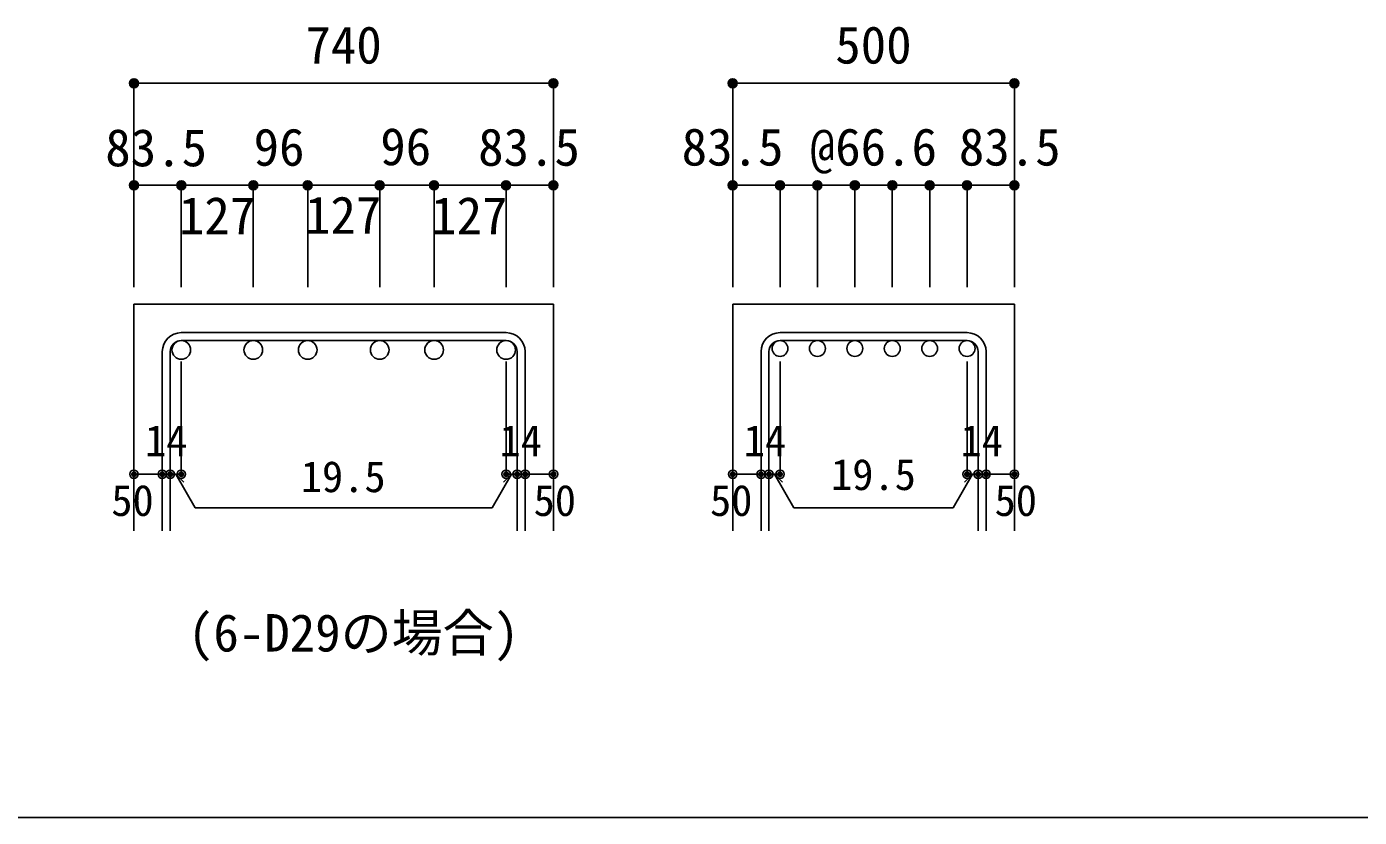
# Model space of a CAD drawing. Units: millimetres at full size, sheet at 1:30. Extents: x -5973 to 5954, y -4195 to 4201.
# Drawn here: x -942 to 1409, y -4195 to -2800 of the extents above; entities that cross this region are included whole.
import ezdxf
from ezdxf.enums import TextEntityAlignment as Align

# ---------------------------------------------------------------- set-up
doc = ezdxf.new("R2010")
doc.units = ezdxf.units.MM
doc.header["$LTSCALE"] = 30
doc.header["$PDMODE"] = 32
doc.header["$PDSIZE"] = 15
for name, color, linetype in [('0-1', 2, 'Continuous'), ('0-5', 7, 'Continuous'), ('0-6', 7, 'Continuous'), ('0-7', 7, 'Continuous'), ('0-D', 4, 'Continuous'), ('F-0_枠', 6, 'Continuous')]:
    doc.layers.add(name, color=color, linetype=linetype)
doc.styles.add('ＭＳ ゴシック', font='')
doc.styles.get('ＭＳ ゴシック').set_extended_font_data('MS Gothic')

msp = doc.modelspace()

# ---------------------------------------------------------------- linework, layer by layer
at = {"layer": '0-1'}
for p, q in [((-752.26, -3289.89), (-752.26, -3689.89)), ((-752.26, -3289.89), (-12.26, -3289.89)), ((-12.26, -3289.89), (-12.26, -3689.89)), ((303.94, -3289.89), (303.94, -3689.89)), ((303.94, -3289.89), (800.94, -3289.89)), ((800.94, -3289.89), (800.94, -3689.89))]:
    msp.add_line(p, q, dxfattribs=at)
at = {"layer": '0-5', "color": 3}
for centre, radius in [((-668.76, -3370.39), 16.5), ((-541.76, -3370.39), 16.5), ((-445.76, -3370.39), 16.5), ((-318.76, -3370.39), 16.5), ((-222.76, -3370.39), 16.5), ((-95.76, -3370.39), 16.5), ((387.44, -3367.89), 14), ((453.44, -3367.89), 14), ((519.44, -3367.89), 14), ((585.44, -3367.89), 14), ((651.44, -3367.89), 14), ((717.44, -3367.89), 14)]:
    msp.add_circle(centre, radius, dxfattribs=at)
at = {"layer": '0-6'}
for p, q in [((-95.76, -3339.89), (-668.76, -3339.89)), ((-95.76, -3353.89), (-668.76, -3353.89)), ((717.44, -3339.89), (387.44, -3339.89)), ((717.44, -3353.89), (387.44, -3353.89)), ((-702.26, -3373.39), (-702.26, -3689.89)), ((-688.26, -3373.39), (-688.26, -3689.89)), ((-76.26, -3373.39), (-76.26, -3689.89)), ((-62.26, -3373.39), (-62.26, -3689.89)), ((353.94, -3373.39), (353.94, -3689.89)), ((367.94, -3373.39), (367.94, -3689.89)), ((736.94, -3373.39), (736.94, -3689.89)), ((750.94, -3373.39), (750.94, -3689.89))]:
    msp.add_line(p, q, dxfattribs=at)
for centre, radius, start, end in [((-668.76, -3373.39), 33.5, 90, 180), ((-668.76, -3373.39), 19.5, 90, 180), ((-95.76, -3373.39), 33.5, 0, 90), ((-95.76, -3373.39), 19.5, 0, 90), ((387.44, -3373.39), 33.5, 90, 180), ((387.44, -3373.39), 19.5, 90, 180), ((717.44, -3373.39), 33.5, 0, 90), ((717.44, -3373.39), 19.5, 0, 90)]:
    msp.add_arc(centre, radius, start, end, dxfattribs=at)
at = {"layer": '0-D'}
for p, q in [((-752.26, -2899.89), (-752.26, -3079.89)), ((-752.26, -2899.89), (-12.26, -2899.89)), ((-752.26, -2899.89), (-12.26, -2899.89)), ((-12.26, -2899.89), (-12.26, -3079.89)), ((303.94, -2899.89), (303.94, -3079.89)), ((303.94, -2899.89), (800.94, -2899.89)), ((800.94, -2899.89), (800.94, -3079.89)), ((-668.76, -3079.89), (-752.26, -3079.89)), ((-752.26, -3079.89), (-752.26, -3259.89)), ((-249.76, -3079.89), (-668.76, -3079.89)), ((-668.76, -3079.89), (-668.76, -3259.89)), ((-541.76, -3079.89), (-541.76, -3259.89)), ((-445.76, -3079.89), (-445.76, -3259.89)), ((-318.76, -3079.89), (-318.76, -3259.89)), ((-95.76, -3079.89), (-249.76, -3079.89)), ((-222.76, -3079.89), (-222.76, -3259.89)), ((-12.26, -3079.89), (-95.76, -3079.89)), ((-95.76, -3079.89), (-95.76, -3259.89)), ((-12.26, -3079.89), (-12.26, -3259.89)), ((387.44, -3079.89), (303.94, -3079.89)), ((303.94, -3079.89), (303.94, -3259.89)), ((552.44, -3079.89), (387.44, -3079.89)), ((387.44, -3079.89), (387.44, -3259.89)), ((453.44, -3079.89), (453.44, -3259.89)), ((519.44, -3079.89), (519.44, -3259.89)), ((717.44, -3079.89), (552.44, -3079.89)), ((585.44, -3079.89), (585.44, -3259.89)), ((651.44, -3079.89), (651.44, -3259.89)), ((800.94, -3079.89), (717.44, -3079.89)), ((717.44, -3079.89), (717.44, -3259.89)), ((800.94, -3079.89), (800.94, -3259.89)), ((-668.76, -3589.89), (-668.76, -3390.56)), ((-95.76, -3589.89), (-95.76, -3390.56)), ((387.44, -3589.89), (387.44, -3390.56)), ((717.44, -3589.89), (717.44, -3390.56)), ((-752.26, -3589.89), (-702.26, -3589.89)), ((-702.26, -3589.89), (-668.76, -3589.89)), ((-678.51, -3589.89), (-664.37, -3604.04)), ((-678.51, -3589.89), (-644.29, -3649.17)), ((-86.01, -3589.89), (-120.24, -3649.17)), ((-86.01, -3589.89), (-100.16, -3604.04)), ((-95.76, -3589.89), (-12.26, -3589.89)), ((-76.26, -3589.89), (-62.26, -3589.89)), ((303.94, -3589.89), (353.94, -3589.89)), ((353.94, -3589.89), (387.44, -3589.89)), ((377.69, -3589.89), (391.83, -3604.04)), ((377.69, -3589.89), (411.91, -3649.17)), ((727.19, -3589.89), (692.96, -3649.17)), ((727.19, -3589.89), (713.04, -3604.04)), ((717.44, -3589.89), (800.94, -3589.89)), ((736.94, -3589.89), (750.94, -3589.89)), ((-644.29, -3649.17), (-120.24, -3649.17)), ((411.91, -3649.17), (692.96, -3649.17))]:
    msp.add_line(p, q, dxfattribs=at)
for points in [[(-12.26, -2899.89), (-12.26, -3079.89), (-12.26, -3259.89)], [(800.94, -2899.89), (800.94, -3079.89), (800.94, -3259.89)]]:
    msp.add_lwpolyline(points, dxfattribs=at)
for centre, radius in [((-752.26, -2899.89), 8), ((-752.26, -2899.89), 7.2), ((-752.26, -2899.89), 6.4), ((-752.26, -2899.89), 5.6), ((-752.26, -2899.89), 4.8), ((-752.26, -2899.89), 4), ((-752.26, -2899.89), 3.2), ((-752.26, -2899.89), 2.4), ((-752.26, -2899.89), 1.6), ((-752.26, -2899.89), 0.8), ((-12.26, -2899.89), 8), ((-12.26, -2899.89), 7.2), ((-12.26, -2899.89), 6.4), ((-12.26, -2899.89), 5.6), ((-12.26, -2899.89), 4.8), ((-12.26, -2899.89), 4), ((-12.26, -2899.89), 3.2), ((-12.26, -2899.89), 2.4), ((-12.26, -2899.89), 1.6), ((-12.26, -2899.89), 0.8), ((303.94, -2899.89), 8), ((303.94, -2899.89), 7.2), ((303.94, -2899.89), 6.4), ((303.94, -2899.89), 5.6), ((303.94, -2899.89), 4.8), ((303.94, -2899.89), 4), ((303.94, -2899.89), 3.2), ((303.94, -2899.89), 2.4), ((303.94, -2899.89), 1.6), ((303.94, -2899.89), 0.8), ((800.94, -2899.89), 8), ((800.94, -2899.89), 7.2), ((800.94, -2899.89), 6.4), ((800.94, -2899.89), 5.6), ((800.94, -2899.89), 4.8), ((800.94, -2899.89), 4), ((800.94, -2899.89), 3.2), ((800.94, -2899.89), 2.4), ((800.94, -2899.89), 1.6), ((800.94, -2899.89), 0.8), ((-752.26, -3079.89), 8), ((-752.26, -3079.89), 7.2), ((-752.26, -3079.89), 6.4), ((-752.26, -3079.89), 5.6), ((-752.26, -3079.89), 4.8), ((-752.26, -3079.89), 4), ((-752.26, -3079.89), 3.2), ((-752.26, -3079.89), 2.4), ((-752.26, -3079.89), 1.6), ((-752.26, -3079.89), 0.8), ((-668.76, -3079.89), 8), ((-668.76, -3079.89), 7.2), ((-668.76, -3079.89), 6.4), ((-668.76, -3079.89), 5.6), ((-668.76, -3079.89), 4.8), ((-668.76, -3079.89), 4), ((-668.76, -3079.89), 3.2), ((-668.76, -3079.89), 2.4), ((-668.76, -3079.89), 1.6), ((-668.76, -3079.89), 0.8), ((-541.76, -3079.89), 8), ((-541.76, -3079.89), 7.2), ((-541.76, -3079.89), 6.4), ((-541.76, -3079.89), 5.6), ((-541.76, -3079.89), 4.8), ((-541.76, -3079.89), 4), ((-541.76, -3079.89), 3.2), ((-541.76, -3079.89), 2.4), ((-541.76, -3079.89), 1.6), ((-541.76, -3079.89), 0.8), ((-445.76, -3079.89), 8), ((-445.76, -3079.89), 7.2), ((-445.76, -3079.89), 6.4), ((-445.76, -3079.89), 5.6), ((-445.76, -3079.89), 4.8), ((-445.76, -3079.89), 4), ((-445.76, -3079.89), 3.2), ((-445.76, -3079.89), 2.4), ((-445.76, -3079.89), 1.6), ((-445.76, -3079.89), 0.8), ((-318.76, -3079.89), 8), ((-318.76, -3079.89), 7.2), ((-318.76, -3079.89), 6.4), ((-318.76, -3079.89), 5.6), ((-318.76, -3079.89), 4.8), ((-318.76, -3079.89), 4), ((-318.76, -3079.89), 3.2), ((-318.76, -3079.89), 2.4), ((-318.76, -3079.89), 1.6), ((-318.76, -3079.89), 0.8), ((-222.76, -3079.89), 8), ((-222.76, -3079.89), 7.2), ((-222.76, -3079.89), 6.4), ((-222.76, -3079.89), 5.6), ((-222.76, -3079.89), 4.8), ((-222.76, -3079.89), 4), ((-222.76, -3079.89), 3.2), ((-222.76, -3079.89), 2.4), ((-222.76, -3079.89), 1.6), ((-222.76, -3079.89), 0.8), ((-95.76, -3079.89), 8), ((-95.76, -3079.89), 7.2), ((-95.76, -3079.89), 6.4), ((-95.76, -3079.89), 5.6), ((-95.76, -3079.89), 4.8), ((-95.76, -3079.89), 4), ((-95.76, -3079.89), 3.2), ((-95.76, -3079.89), 2.4), ((-95.76, -3079.89), 1.6), ((-95.76, -3079.89), 0.8), ((-12.26, -3079.89), 8), ((-12.26, -3079.89), 7.2), ((-12.26, -3079.89), 6.4), ((-12.26, -3079.89), 5.6), ((-12.26, -3079.89), 4.8), ((-12.26, -3079.89), 4), ((-12.26, -3079.89), 3.2), ((-12.26, -3079.89), 2.4), ((-12.26, -3079.89), 1.6), ((-12.26, -3079.89), 0.8), ((303.94, -3079.89), 8), ((303.94, -3079.89), 7.2), ((303.94, -3079.89), 6.4), ((303.94, -3079.89), 5.6), ((303.94, -3079.89), 4.8), ((303.94, -3079.89), 4), ((303.94, -3079.89), 3.2), ((303.94, -3079.89), 2.4), ((303.94, -3079.89), 1.6), ((303.94, -3079.89), 0.8), ((387.44, -3079.89), 8), ((387.44, -3079.89), 7.2), ((387.44, -3079.89), 6.4), ((387.44, -3079.89), 5.6), ((387.44, -3079.89), 4.8), ((387.44, -3079.89), 4), ((387.44, -3079.89), 3.2), ((387.44, -3079.89), 2.4), ((387.44, -3079.89), 1.6), ((387.44, -3079.89), 0.8), ((453.44, -3079.89), 8), ((453.44, -3079.89), 7.2), ((453.44, -3079.89), 6.4), ((453.44, -3079.89), 5.6), ((453.44, -3079.89), 4.8), ((453.44, -3079.89), 4), ((453.44, -3079.89), 3.2), ((453.44, -3079.89), 2.4), ((453.44, -3079.89), 1.6), ((453.44, -3079.89), 0.8), ((519.44, -3079.89), 8), ((519.44, -3079.89), 7.2), ((519.44, -3079.89), 6.4), ((519.44, -3079.89), 5.6), ((519.44, -3079.89), 4.8), ((519.44, -3079.89), 4), ((519.44, -3079.89), 3.2), ((519.44, -3079.89), 2.4), ((519.44, -3079.89), 1.6), ((519.44, -3079.89), 0.8), ((585.44, -3079.89), 8), ((585.44, -3079.89), 7.2), ((585.44, -3079.89), 6.4), ((585.44, -3079.89), 5.6), ((585.44, -3079.89), 4.8), ((585.44, -3079.89), 4), ((585.44, -3079.89), 3.2), ((585.44, -3079.89), 2.4), ((585.44, -3079.89), 1.6), ((585.44, -3079.89), 0.8), ((651.44, -3079.89), 8), ((651.44, -3079.89), 7.2), ((651.44, -3079.89), 6.4), ((651.44, -3079.89), 5.6), ((651.44, -3079.89), 4.8), ((651.44, -3079.89), 4), ((651.44, -3079.89), 3.2), ((651.44, -3079.89), 2.4), ((651.44, -3079.89), 1.6), ((651.44, -3079.89), 0.8), ((717.44, -3079.89), 8), ((717.44, -3079.89), 7.2), ((717.44, -3079.89), 6.4), ((717.44, -3079.89), 5.6), ((717.44, -3079.89), 4.8), ((717.44, -3079.89), 4), ((717.44, -3079.89), 3.2), ((717.44, -3079.89), 2.4), ((717.44, -3079.89), 1.6), ((717.44, -3079.89), 0.8), ((800.94, -3079.89), 8), ((800.94, -3079.89), 7.2), ((800.94, -3079.89), 6.4), ((800.94, -3079.89), 5.6), ((800.94, -3079.89), 4.8), ((800.94, -3079.89), 4), ((800.94, -3079.89), 3.2), ((800.94, -3079.89), 2.4), ((800.94, -3079.89), 1.6), ((800.94, -3079.89), 0.8), ((-752.26, -3589.89), 4), ((-752.26, -3589.89), 3.6), ((-752.26, -3589.89), 3.2), ((-752.26, -3589.89), 2.8), ((-752.26, -3589.89), 2.4), ((-752.26, -3589.89), 2), ((-752.26, -3589.89), 1.6), ((-752.26, -3589.89), 1.2), ((-752.26, -3589.89), 0.8), ((-752.26, -3589.89), 0.4), ((-702.26, -3589.89), 4), ((-702.26, -3589.89), 3.6), ((-702.26, -3589.89), 3.2), ((-702.26, -3589.89), 2.8), ((-702.26, -3589.89), 2.4), ((-702.26, -3589.89), 2), ((-702.26, -3589.89), 1.6), ((-702.26, -3589.89), 1.2), ((-702.26, -3589.89), 0.8), ((-702.26, -3589.89), 0.4), ((-688.26, -3589.89), 4), ((-688.26, -3589.89), 3.6), ((-688.26, -3589.89), 3.2), ((-688.26, -3589.89), 2.8), ((-688.26, -3589.89), 2.4), ((-688.26, -3589.89), 2), ((-688.26, -3589.89), 1.6), ((-688.26, -3589.89), 1.2), ((-688.26, -3589.89), 0.8), ((-688.26, -3589.89), 0.4), ((-668.76, -3589.89), 4), ((-668.76, -3589.89), 3.6), ((-668.76, -3589.89), 3.2), ((-668.76, -3589.89), 2.8), ((-668.76, -3589.89), 2.4), ((-668.76, -3589.89), 2), ((-668.76, -3589.89), 1.6), ((-668.76, -3589.89), 1.2), ((-668.76, -3589.89), 0.8), ((-668.76, -3589.89), 0.4), ((-95.76, -3589.89), 4), ((-95.76, -3589.89), 3.6), ((-95.76, -3589.89), 3.2), ((-95.76, -3589.89), 2.8), ((-95.76, -3589.89), 2.4), ((-95.76, -3589.89), 2), ((-95.76, -3589.89), 1.6), ((-95.76, -3589.89), 1.2), ((-95.76, -3589.89), 0.8), ((-95.76, -3589.89), 0.4), ((-76.26, -3589.89), 4), ((-76.26, -3589.89), 3.6), ((-76.26, -3589.89), 3.2), ((-76.26, -3589.89), 2.8), ((-76.26, -3589.89), 2.4), ((-76.26, -3589.89), 2), ((-76.26, -3589.89), 1.6), ((-76.26, -3589.89), 1.2), ((-76.26, -3589.89), 0.8), ((-76.26, -3589.89), 0.4), ((-62.26, -3589.89), 4), ((-62.26, -3589.89), 3.6), ((-62.26, -3589.89), 3.2), ((-62.26, -3589.89), 2.8), ((-62.26, -3589.89), 2.4), ((-62.26, -3589.89), 2), ((-62.26, -3589.89), 1.6), ((-62.26, -3589.89), 1.2), ((-62.26, -3589.89), 0.8), ((-62.26, -3589.89), 0.4), ((-12.26, -3589.89), 4), ((-12.26, -3589.89), 3.6), ((-12.26, -3589.89), 3.2), ((-12.26, -3589.89), 2.8), ((-12.26, -3589.89), 2.4), ((-12.26, -3589.89), 2), ((-12.26, -3589.89), 1.6), ((-12.26, -3589.89), 1.2), ((-12.26, -3589.89), 0.8), ((-12.26, -3589.89), 0.4), ((303.94, -3589.89), 4), ((303.94, -3589.89), 3.6), ((303.94, -3589.89), 3.2), ((303.94, -3589.89), 2.8), ((303.94, -3589.89), 2.4), ((303.94, -3589.89), 2), ((303.94, -3589.89), 1.6), ((303.94, -3589.89), 1.2), ((303.94, -3589.89), 0.8), ((303.94, -3589.89), 0.4), ((353.94, -3589.89), 4), ((353.94, -3589.89), 3.6), ((353.94, -3589.89), 3.2), ((353.94, -3589.89), 2.8), ((353.94, -3589.89), 2.4), ((353.94, -3589.89), 2), ((353.94, -3589.89), 1.6), ((353.94, -3589.89), 1.2), ((353.94, -3589.89), 0.8), ((353.94, -3589.89), 0.4), ((367.94, -3589.89), 4), ((367.94, -3589.89), 3.6), ((367.94, -3589.89), 3.2), ((367.94, -3589.89), 2.8), ((367.94, -3589.89), 2.4), ((367.94, -3589.89), 2), ((367.94, -3589.89), 1.6), ((367.94, -3589.89), 1.2), ((367.94, -3589.89), 0.8), ((367.94, -3589.89), 0.4), ((387.44, -3589.89), 4), ((387.44, -3589.89), 3.6), ((387.44, -3589.89), 3.2), ((387.44, -3589.89), 2.8), ((387.44, -3589.89), 2.4), ((387.44, -3589.89), 2), ((387.44, -3589.89), 1.6), ((387.44, -3589.89), 1.2), ((387.44, -3589.89), 0.8), ((387.44, -3589.89), 0.4), ((717.44, -3589.89), 4), ((717.44, -3589.89), 3.6), ((717.44, -3589.89), 3.2), ((717.44, -3589.89), 2.8), ((717.44, -3589.89), 2.4), ((717.44, -3589.89), 2), ((717.44, -3589.89), 1.6), ((717.44, -3589.89), 1.2), ((717.44, -3589.89), 0.8), ((717.44, -3589.89), 0.4), ((736.94, -3589.89), 4), ((736.94, -3589.89), 3.6), ((736.94, -3589.89), 3.2), ((736.94, -3589.89), 2.8), ((736.94, -3589.89), 2.4), ((736.94, -3589.89), 2), ((736.94, -3589.89), 1.6), ((736.94, -3589.89), 1.2), ((736.94, -3589.89), 0.8), ((736.94, -3589.89), 0.4), ((750.94, -3589.89), 4), ((750.94, -3589.89), 3.6), ((750.94, -3589.89), 3.2), ((750.94, -3589.89), 2.8), ((750.94, -3589.89), 2.4), ((750.94, -3589.89), 2), ((750.94, -3589.89), 1.6), ((750.94, -3589.89), 1.2), ((750.94, -3589.89), 0.8), ((750.94, -3589.89), 0.4), ((800.94, -3589.89), 4), ((800.94, -3589.89), 3.6), ((800.94, -3589.89), 3.2), ((800.94, -3589.89), 2.8), ((800.94, -3589.89), 2.4), ((800.94, -3589.89), 2), ((800.94, -3589.89), 1.6), ((800.94, -3589.89), 1.2), ((800.94, -3589.89), 0.8), ((800.94, -3589.89), 0.4)]:
    msp.add_circle(centre, radius, dxfattribs=at)
at = {"layer": '0-D', "color": 7}
for p in [(-752.26, -2899.89), (-12.26, -2899.89), (303.94, -2899.89), (800.94, -2899.89), (-752.26, -3079.89), (-668.76, -3079.89), (-541.76, -3079.89), (-445.76, -3079.89), (-318.76, -3079.89), (-222.76, -3079.89), (-95.76, -3079.89), (-12.26, -3079.89), (303.94, -3079.89), (387.44, -3079.89), (453.44, -3079.89), (519.44, -3079.89), (585.44, -3079.89), (651.44, -3079.89), (717.44, -3079.89), (800.94, -3079.89), (-752.26, -3589.89), (-702.26, -3589.89), (-688.26, -3589.89), (-668.76, -3589.89), (-95.76, -3589.89), (-76.26, -3589.89), (-62.26, -3589.89), (-12.26, -3589.89), (303.94, -3589.89), (353.94, -3589.89), (367.94, -3589.89), (387.44, -3589.89), (717.44, -3589.89), (736.94, -3589.89), (750.94, -3589.89), (800.94, -3589.89)]:
    msp.add_point(p, dxfattribs=at)
at = {"layer": 'F-0_枠'}
msp.add_line((5954.1, -4195.24), (-5972.88, -4195.24), dxfattribs=at)

# ---------------------------------------------------------------- texts
at = {"layer": '0-7', "style": 'ＭＳ ゴシック'}
msp.add_text('(6-D29の場合)', height=65.98, dxfattribs=at).set_placement((-657, -3922.37), align=Align.BOTTOM_LEFT)
at = {"layer": '0-D', "style": 'ＭＳ ゴシック'}
for s, height, p in [('740', 65.98, (-449.76, -2884.89)), ('500', 65.98, (484.94, -2884.89)), ('83.5', 65.98, (-802.87, -3066.16)), ('96', 65.98, (-541.18, -3065.19)), ('96', 65.98, (-317.72, -3064.23)), ('83.5', 65.98, (-145.06, -3065.19)), ('83.5', 65.98, (213.94, -3064.89)), ('@66.6', 65.98, (439.94, -3064.89)), ('83.5', 65.98, (702.94, -3064.89)), ('127', 65.98, (-673, -3186.16)), ('127', 65.98, (-450.5, -3185.19)), ('127', 65.98, (-228, -3186.16)), ('14', 54.99, (-732.8, -3574.44)), ('14', 54.99, (-107.22, -3574.44)), ('14', 54.99, (323.4, -3574.44)), ('14', 54.99, (705.98, -3574.44)), ('19.5', 54.99, (-458, -3637.88)), ('19.5', 54.99, (477.44, -3634.17)), ('50', 54.99, (-792.26, -3679.89)), ('50', 54.99, (-47.26, -3679.89)), ('50', 54.99, (263.94, -3679.89)), ('50', 54.99, (765.94, -3679.89))]:
    msp.add_text(s, height=height, dxfattribs=at).set_placement(p, align=Align.BOTTOM_LEFT)

doc.saveas('drawing.dxf')
